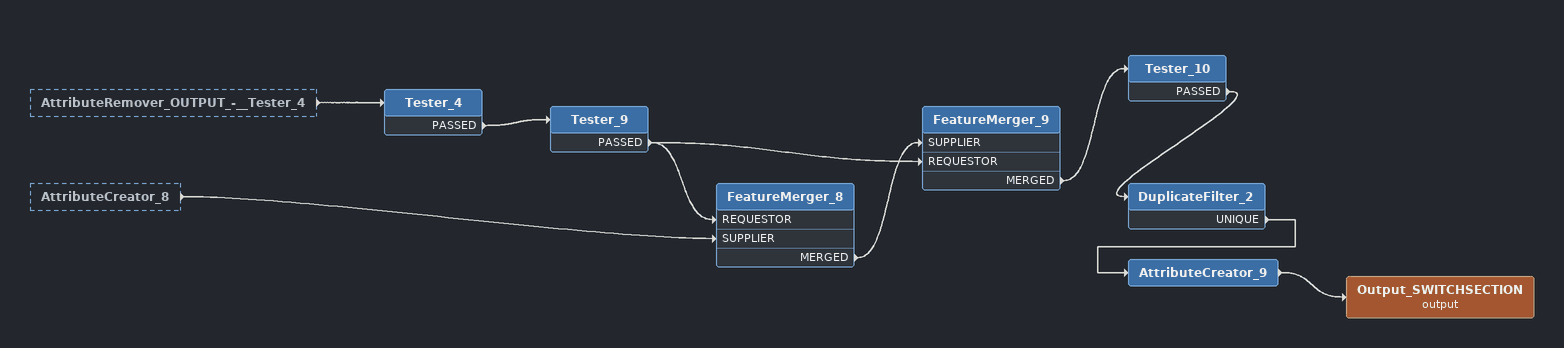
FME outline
AttributeRemover_OUTPUT_-__Tester_4 [outside]
    -> Tester_4
AttributeCreator_8 [outside]
    -> FeatureMerger_8 [SUPPLIER]
Tester_4
    PASSED -> Tester_9
Tester_9
    PASSED -> FeatureMerger_8 [REQUESTOR]
    PASSED -> FeatureMerger_9 [REQUESTOR]
FeatureMerger_8
    MERGED -> FeatureMerger_9 [SUPPLIER]
FeatureMerger_9
    MERGED -> Tester_10
Tester_10
    PASSED -> DuplicateFilter_2
DuplicateFilter_2
    UNIQUE -> AttributeCreator_9
AttributeCreator_9
    -> Output_SWITCHSECTION (output)
Output_SWITCHSECTION (output)
